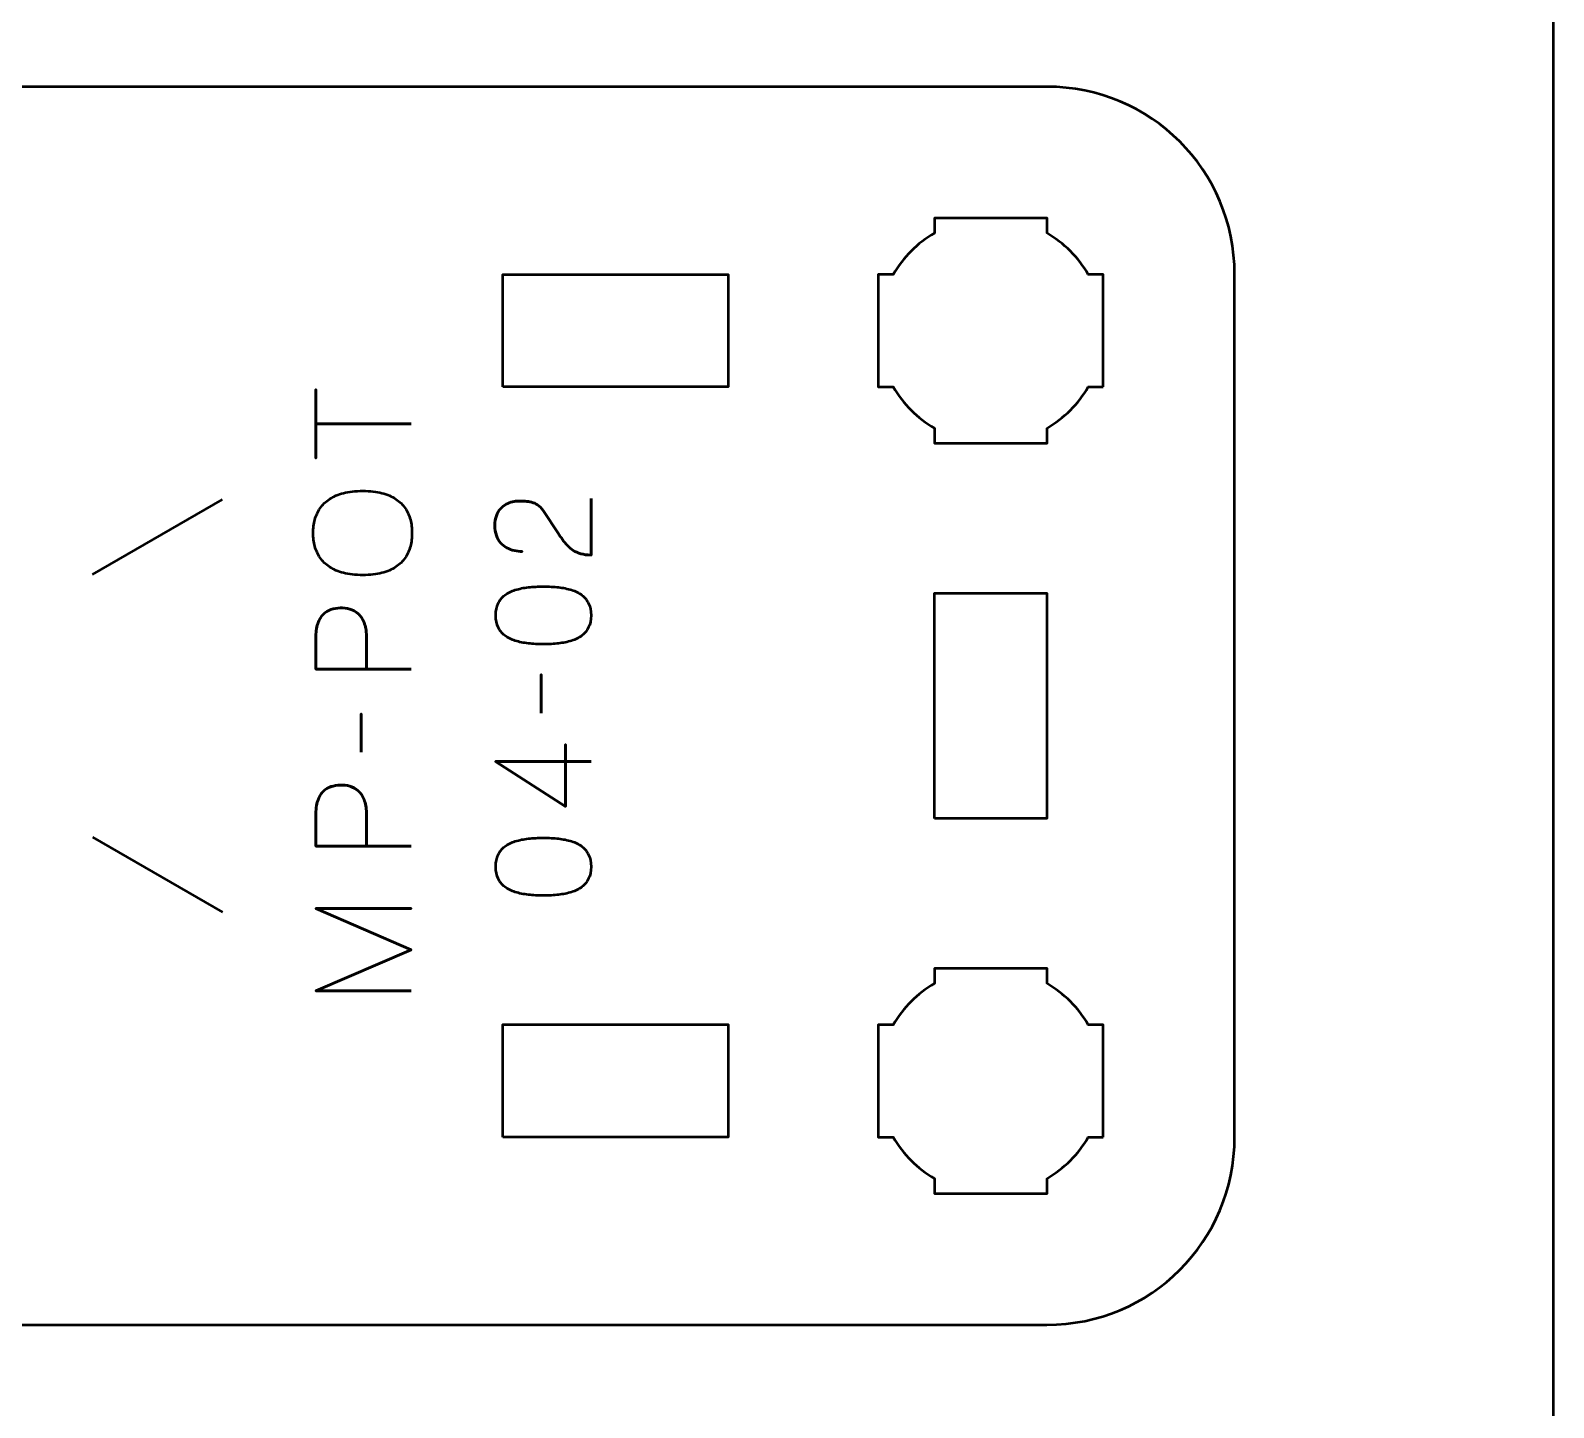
# Model space of a CAD drawing. Header units: centimetres. Extents: x -21 to 0, y -29.7 to 0.
# Drawn here: x -4.059 to 0, y -25.42 to -21.75 of the extents above; entities that cross this region are included whole.
import ezdxf

# ---------------------------------------------------------------- set-up
doc = ezdxf.new("R2010")
doc.units = ezdxf.units.CM
doc.header["$MEASUREMENT"] = 0
doc.layers.add('Layer 1', color=7, linetype='Continuous')

msp = doc.modelspace()

# ---------------------------------------------------------------- linework, layer by layer
at = {"layer": 'Layer 1', "color": 1, "lineweight": 53}
msp.add_open_spline([(-21.00003, -29.19995), (-21.00003, -29.19995), (-21.00003, -5.29992), (-21.00003, -5.29992), (-21.00003, -5.29992), (-21.00003, -5.21709), (-20.93286, -5.14992), (-20.85003, -5.14992), (-20.85003, -5.14992), (-20.7672, -5.14992), (-20.70003, -5.08275), (-20.70003, -4.99992), (-20.70003, -4.99992), (-20.70003, -4.91709), (-20.7672, -4.84992), (-20.85003, -4.84992), (-20.85003, -4.84992), (-20.93286, -4.84992), (-21.00003, -4.78275), (-21.00003, -4.69992), (-21.00003, -4.69992), (-21.00003, -4.61709), (-20.93286, -4.54992), (-20.85003, -4.54992), (-20.85003, -4.54992), (-20.7672, -4.54992), (-20.70003, -4.48275), (-20.70003, -4.39992), (-20.70003, -4.39992), (-20.70003, -4.31709), (-20.7672, -4.24992), (-20.85003, -4.24992), (-20.85003, -4.24992), (-20.93286, -4.24992), (-21.00003, -4.18275), (-21.00003, -4.09992), (-21.00003, -4.09992), (-21.00003, -4.01709), (-20.93286, -3.94992), (-20.85003, -3.94992), (-20.85003, -3.94992), (-20.7672, -3.94992), (-20.70003, -3.88275), (-20.70003, -3.79992), (-20.70003, -3.79992), (-20.70003, -3.71709), (-20.7672, -3.64992), (-20.85003, -3.64992), (-20.85003, -3.64992), (-20.93286, -3.64992), (-21.00003, -3.58275), (-21.00003, -3.49992), (-21.00003, -3.49992), (-21.00003, -3.41709), (-20.93286, -3.34992), (-20.85003, -3.34992), (-20.85003, -3.34992), (-20.7672, -3.34992), (-20.70003, -3.28275), (-20.70003, -3.19992), (-20.70003, -3.19992), (-20.70003, -3.11709), (-20.7672, -3.04992), (-20.85003, -3.04992), (-20.85003, -3.04992), (-20.93286, -3.04992), (-21.00003, -2.98275), (-21.00003, -2.89992), (-21.00003, -2.89992), (-21.00003, -2.81709), (-20.93286, -2.74992), (-20.85003, -2.74992), (-20.85003, -2.74992), (-20.7672, -2.74992), (-20.70003, -2.68275), (-20.70003, -2.59992), (-20.70003, -2.59992), (-20.70003, -2.51709), (-20.7672, -2.44992), (-20.85003, -2.44992), (-20.85003, -2.44992), (-20.93286, -2.44992), (-21.00003, -2.38275), (-21.00003, -2.29992), (-21.00003, -2.29992), (-21.00003, -2.21709), (-20.93286, -2.14992), (-20.85003, -2.14992), (-20.85003, -2.14992), (-20.7672, -2.14992), (-20.70003, -2.08275), (-20.70003, -1.99992), (-20.70003, -1.99992), (-20.70003, -1.91709), (-20.7672, -1.84992), (-20.85003, -1.84992), (-20.85003, -1.84992), (-20.93286, -1.84992), (-21.00003, -1.78275), (-21.00003, -1.69992), (-21.00003, -1.69992), (-21.00003, -1.61709), (-20.93286, -1.54992), (-20.85003, -1.54992), (-20.85003, -1.54992), (-20.7672, -1.54992), (-20.70003, -1.48275), (-20.70003, -1.39992), (-20.70003, -1.39992), (-20.70003, -1.31709), (-20.7672, -1.24992), (-20.85003, -1.24992), (-20.85003, -1.24992), (-20.93286, -1.24992), (-21.00003, -1.18275), (-21.00003, -1.09992), (-21.00003, -1.09992), (-21.00003, -1.09992), (-21.00003, -0.49992), (-21.00003, -0.49992), (-21.00003, -0.49992), (-21.00003, -0.22295), (-20.77694, 0.00004), (-20.49994, 0.00004), (-20.49994, 0.00004), (-20.49994, 0.00004), (-0.50008, 0.00004), (-0.50008, 0.00004), (-0.50008, 0.00004), (-0.22294, 0.00004), (0.00002, -0.22295), (0.00002, -0.49992), (0.00002, -0.49992), (0.00002, -0.49992), (0.00002, -29.19995), (0.00002, -29.19995), (0.00002, -29.19995), (0.00002, -29.47695), (-0.22294, -29.70004), (-0.50008, -29.70004), (-0.50008, -29.70004), (-0.50008, -29.70004), (-20.49994, -29.70004), (-20.49994, -29.70004), (-20.49994, -29.70004), (-20.77694, -29.70004), (-21.00003, -29.47695), (-21.00003, -29.19995)], degree=3, knots=[0, 0, 0, 0, 0.027027, 0.027027, 0.027027, 0.027027, 0.0540541, 0.0540541, 0.0540541, 0.0540541, 0.0810811, 0.0810811, 0.0810811, 0.0810811, 0.1081081, 0.1081081, 0.1081081, 0.1081081, 0.1351351, 0.1351351, 0.1351351, 0.1351351, 0.1621622, 0.1621622, 0.1621622, 0.1621622, 0.1891892, 0.1891892, 0.1891892, 0.1891892, 0.2162162, 0.2162162, 0.2162162, 0.2162162, 0.2432432, 0.2432432, 0.2432432, 0.2432432, 0.2702703, 0.2702703, 0.2702703, 0.2702703, 0.2972973, 0.2972973, 0.2972973, 0.2972973, 0.3243243, 0.3243243, 0.3243243, 0.3243243, 0.3513514, 0.3513514, 0.3513514, 0.3513514, 0.3783784, 0.3783784, 0.3783784, 0.3783784, 0.4054054, 0.4054054, 0.4054054, 0.4054054, 0.4324324, 0.4324324, 0.4324324, 0.4324324, 0.4594595, 0.4594595, 0.4594595, 0.4594595, 0.4864865, 0.4864865, 0.4864865, 0.4864865, 0.5135135, 0.5135135, 0.5135135, 0.5135135, 0.5405405, 0.5405405, 0.5405405, 0.5405405, 0.5675676, 0.5675676, 0.5675676, 0.5675676, 0.5945946, 0.5945946, 0.5945946, 0.5945946, 0.6216216, 0.6216216, 0.6216216, 0.6216216, 0.6486486, 0.6486486, 0.6486486, 0.6486486, 0.6756757, 0.6756757, 0.6756757, 0.6756757, 0.7027027, 0.7027027, 0.7027027, 0.7027027, 0.7297297, 0.7297297, 0.7297297, 0.7297297, 0.7567568, 0.7567568, 0.7567568, 0.7567568, 0.7837838, 0.7837838, 0.7837838, 0.7837838, 0.8108108, 0.8108108, 0.8108108, 0.8108108, 0.8378378, 0.8378378, 0.8378378, 0.8378378, 0.8648649, 0.8648649, 0.8648649, 0.8648649, 0.8918919, 0.8918919, 0.8918919, 0.8918919, 0.9189189, 0.9189189, 0.9189189, 0.9189189, 0.9459459, 0.9459459, 0.9459459, 0.9459459, 0.972973, 0.972973, 0.972973, 0.972973, 1, 1, 1, 1], dxfattribs=at)
at = {"layer": 'Layer 1', "color": 3, "lineweight": 53}
msp.add_open_spline([(-1.35005, -25.19998), (-1.35005, -25.19998), (-7.64991, -25.19998), (-7.64991, -25.19998), (-7.64991, -25.19998), (-7.92704, -25.19998), (-8.15, -24.97688), (-8.15, -24.69988), (-8.15, -24.69988), (-8.15, -24.69988), (-8.15, -22.39996), (-8.15, -22.39996), (-8.15, -22.39996), (-8.15, -22.12295), (-7.92704, -21.9), (-7.64991, -21.9), (-7.64991, -21.9), (-7.64991, -21.9), (-1.35005, -21.9), (-1.35005, -21.9), (-1.35005, -21.9), (-1.07306, -21.9), (-0.84997, -22.12295), (-0.84997, -22.39996), (-0.84997, -22.39996), (-0.84997, -22.39996), (-0.84997, -24.69988), (-0.84997, -24.69988), (-0.84997, -24.69988), (-0.84997, -24.97688), (-1.07306, -25.19998), (-1.35005, -25.19998)], degree=3, knots=[0, 0, 0, 0, 0.125, 0.125, 0.125, 0.125, 0.25, 0.25, 0.25, 0.25, 0.375, 0.375, 0.375, 0.375, 0.5, 0.5, 0.5, 0.5, 0.625, 0.625, 0.625, 0.625, 0.75, 0.75, 0.75, 0.75, 0.875, 0.875, 0.875, 0.875, 1, 1, 1, 1], dxfattribs=at)
at = {"layer": 'Layer 1', "lineweight": 53}
for points, knots in [([(-1.19997, -22.70007), (-1.19997, -22.70007), (-1.24008, -22.70007), (-1.24008, -22.70007), (-1.24008, -22.70007), (-1.2664, -22.74555), (-1.30443, -22.78358), (-1.3499, -22.80989), (-1.3499, -22.80989), (-1.3499, -22.80989), (-1.3499, -22.85), (-1.3499, -22.85), (-1.3499, -22.85), (-1.3499, -22.85), (-1.49997, -22.85), (-1.49997, -22.85), (-1.49997, -22.85), (-1.49997, -22.85), (-1.6499, -22.85), (-1.6499, -22.85), (-1.6499, -22.85), (-1.6499, -22.85), (-1.6499, -22.80989), (-1.6499, -22.80989), (-1.6499, -22.80989), (-1.69552, -22.78358), (-1.73344, -22.74555), (-1.75976, -22.70007), (-1.75976, -22.70007), (-1.75976, -22.70007), (-1.79998, -22.70007), (-1.79998, -22.70007), (-1.79998, -22.70007), (-1.79998, -22.70007), (-1.79998, -22.55), (-1.79998, -22.55), (-1.79998, -22.55), (-1.79998, -22.55), (-1.79998, -22.40007), (-1.79998, -22.40007), (-1.79998, -22.40007), (-1.79998, -22.40007), (-1.75976, -22.40007), (-1.75976, -22.40007), (-1.75976, -22.40007), (-1.73344, -22.3546), (-1.69552, -22.31657), (-1.6499, -22.29025), (-1.6499, -22.29025), (-1.6499, -22.29025), (-1.6499, -22.25), (-1.6499, -22.25), (-1.6499, -22.25), (-1.6499, -22.25), (-1.49997, -22.25), (-1.49997, -22.25), (-1.49997, -22.25), (-1.49997, -22.25), (-1.3499, -22.25), (-1.3499, -22.25), (-1.3499, -22.25), (-1.3499, -22.25), (-1.3499, -22.29025), (-1.3499, -22.29025), (-1.3499, -22.29025), (-1.30443, -22.31657), (-1.2664, -22.3546), (-1.24008, -22.40007), (-1.24008, -22.40007), (-1.24008, -22.40007), (-1.19997, -22.40007), (-1.19997, -22.40007), (-1.19997, -22.40007), (-1.19997, -22.40007), (-1.19997, -22.55), (-1.19997, -22.55), (-1.19997, -22.55), (-1.19997, -22.55), (-1.19997, -22.70007), (-1.19997, -22.70007)], [0, 0, 0, 0, 0.05, 0.05, 0.05, 0.05, 0.1, 0.1, 0.1, 0.1, 0.15, 0.15, 0.15, 0.15, 0.2, 0.2, 0.2, 0.2, 0.25, 0.25, 0.25, 0.25, 0.3, 0.3, 0.3, 0.3, 0.35, 0.35, 0.35, 0.35, 0.4, 0.4, 0.4, 0.4, 0.45, 0.45, 0.45, 0.45, 0.5, 0.5, 0.5, 0.5, 0.55, 0.55, 0.55, 0.55, 0.6, 0.6, 0.6, 0.6, 0.65, 0.65, 0.65, 0.65, 0.7, 0.7, 0.7, 0.7, 0.75, 0.75, 0.75, 0.75, 0.8, 0.8, 0.8, 0.8, 0.85, 0.85, 0.85, 0.85, 0.9, 0.9, 0.9, 0.9, 0.95, 0.95, 0.95, 0.95, 1, 1, 1, 1]), ([(-2.79999, -22.70004), (-2.79999, -22.70004), (-2.19999, -22.70004), (-2.19999, -22.70004), (-2.19999, -22.70004), (-2.19999, -22.70004), (-2.19999, -22.40004), (-2.19999, -22.40004), (-2.19999, -22.40004), (-2.19999, -22.40004), (-2.79999, -22.40004), (-2.79999, -22.40004), (-2.79999, -22.40004), (-2.79999, -22.40004), (-2.79999, -22.70004), (-2.79999, -22.70004)], [0, 0, 0, 0, 0.25, 0.25, 0.25, 0.25, 0.5, 0.5, 0.5, 0.5, 0.75, 0.75, 0.75, 0.75, 1, 1, 1, 1]), ([(-1.65004, -23.85001), (-1.65004, -23.85001), (-1.35004, -23.85001), (-1.35004, -23.85001), (-1.35004, -23.85001), (-1.35004, -23.85001), (-1.35004, -23.25002), (-1.35004, -23.25002), (-1.35004, -23.25002), (-1.35004, -23.25002), (-1.65004, -23.25002), (-1.65004, -23.25002), (-1.65004, -23.25002), (-1.65004, -23.25002), (-1.65004, -23.85001), (-1.65004, -23.85001)], [0, 0, 0, 0, 0.25, 0.25, 0.25, 0.25, 0.5, 0.5, 0.5, 0.5, 0.75, 0.75, 0.75, 0.75, 1, 1, 1, 1]), ([(-1.19997, -24.70007), (-1.19997, -24.70007), (-1.24008, -24.70007), (-1.24008, -24.70007), (-1.24008, -24.70007), (-1.2664, -24.74555), (-1.30443, -24.78358), (-1.3499, -24.80989), (-1.3499, -24.80989), (-1.3499, -24.80989), (-1.3499, -24.85), (-1.3499, -24.85), (-1.3499, -24.85), (-1.3499, -24.85), (-1.49997, -24.85), (-1.49997, -24.85), (-1.49997, -24.85), (-1.49997, -24.85), (-1.6499, -24.85), (-1.6499, -24.85), (-1.6499, -24.85), (-1.6499, -24.85), (-1.6499, -24.80989), (-1.6499, -24.80989), (-1.6499, -24.80989), (-1.69552, -24.78358), (-1.73344, -24.74555), (-1.75976, -24.70007), (-1.75976, -24.70007), (-1.75976, -24.70007), (-1.79998, -24.70007), (-1.79998, -24.70007), (-1.79998, -24.70007), (-1.79998, -24.70007), (-1.79998, -24.55), (-1.79998, -24.55), (-1.79998, -24.55), (-1.79998, -24.55), (-1.79998, -24.40007), (-1.79998, -24.40007), (-1.79998, -24.40007), (-1.79998, -24.40007), (-1.75976, -24.40007), (-1.75976, -24.40007), (-1.75976, -24.40007), (-1.73344, -24.3546), (-1.69552, -24.31657), (-1.6499, -24.29025), (-1.6499, -24.29025), (-1.6499, -24.29025), (-1.6499, -24.25), (-1.6499, -24.25), (-1.6499, -24.25), (-1.6499, -24.25), (-1.49997, -24.25), (-1.49997, -24.25), (-1.49997, -24.25), (-1.49997, -24.25), (-1.3499, -24.25), (-1.3499, -24.25), (-1.3499, -24.25), (-1.3499, -24.25), (-1.3499, -24.29025), (-1.3499, -24.29025), (-1.3499, -24.29025), (-1.30443, -24.31657), (-1.2664, -24.3546), (-1.24008, -24.40007), (-1.24008, -24.40007), (-1.24008, -24.40007), (-1.19997, -24.40007), (-1.19997, -24.40007), (-1.19997, -24.40007), (-1.19997, -24.40007), (-1.19997, -24.55), (-1.19997, -24.55), (-1.19997, -24.55), (-1.19997, -24.55), (-1.19997, -24.70007), (-1.19997, -24.70007)], [0, 0, 0, 0, 0.05, 0.05, 0.05, 0.05, 0.1, 0.1, 0.1, 0.1, 0.15, 0.15, 0.15, 0.15, 0.2, 0.2, 0.2, 0.2, 0.25, 0.25, 0.25, 0.25, 0.3, 0.3, 0.3, 0.3, 0.35, 0.35, 0.35, 0.35, 0.4, 0.4, 0.4, 0.4, 0.45, 0.45, 0.45, 0.45, 0.5, 0.5, 0.5, 0.5, 0.55, 0.55, 0.55, 0.55, 0.6, 0.6, 0.6, 0.6, 0.65, 0.65, 0.65, 0.65, 0.7, 0.7, 0.7, 0.7, 0.75, 0.75, 0.75, 0.75, 0.8, 0.8, 0.8, 0.8, 0.85, 0.85, 0.85, 0.85, 0.9, 0.9, 0.9, 0.9, 0.95, 0.95, 0.95, 0.95, 1, 1, 1, 1]), ([(-2.79999, -24.69996), (-2.79999, -24.69996), (-2.19999, -24.69996), (-2.19999, -24.69996), (-2.19999, -24.69996), (-2.19999, -24.69996), (-2.19999, -24.39996), (-2.19999, -24.39996), (-2.19999, -24.39996), (-2.19999, -24.39996), (-2.79999, -24.39996), (-2.79999, -24.39996), (-2.79999, -24.39996), (-2.79999, -24.39996), (-2.79999, -24.69996), (-2.79999, -24.69996)], [0, 0, 0, 0, 0.25, 0.25, 0.25, 0.25, 0.5, 0.5, 0.5, 0.5, 0.75, 0.75, 0.75, 0.75, 1, 1, 1, 1])]:
    msp.add_open_spline(points, degree=3, knots=knots, dxfattribs=at)
at = {"layer": 'Layer 1', "color": 5, "lineweight": 53}
for points, knots in [([(-3.04461, -22.79883), (-3.04461, -22.79883), (-3.29896, -22.79883), (-3.29896, -22.79883), (-3.29896, -22.79883), (-3.29896, -22.79883), (-3.29896, -22.8902), (-3.29896, -22.8902), (-3.29896, -22.8902), (-3.29896, -22.8902), (-3.29896, -22.70675), (-3.29896, -22.70675), (-3.29896, -22.70675), (-3.29896, -22.70675), (-3.29896, -22.79883), (-3.29896, -22.79883), (-3.29896, -22.79883), (-3.29896, -22.79883), (-3.04461, -22.79883), (-3.04461, -22.79883)], [0, 0, 0, 0, 0.2, 0.2, 0.2, 0.2, 0.4, 0.4, 0.4, 0.4, 0.6, 0.6, 0.6, 0.6, 0.8, 0.8, 0.8, 0.8, 1, 1, 1, 1]), ([(-3.04249, -23.08952), (-3.04243, -23.07711), (-3.0439, -23.06535), (-3.04679, -23.05412), (-3.04679, -23.05412), (-3.04973, -23.04295), (-3.05431, -23.03272), (-3.06066, -23.02337), (-3.06066, -23.02337), (-3.06695, -23.01402), (-3.07524, -23.00591), (-3.08547, -22.99903), (-3.08547, -22.99903), (-3.0957, -22.99215), (-3.10811, -22.98686), (-3.12269, -22.98309), (-3.12269, -22.98309), (-3.13727, -22.97927), (-3.15427, -22.97739), (-3.17373, -22.97733), (-3.17373, -22.97733), (-3.19319, -22.97739), (-3.21018, -22.97927), (-3.22482, -22.98309), (-3.22482, -22.98309), (-3.23946, -22.98686), (-3.25193, -22.99215), (-3.26222, -22.99903), (-3.26222, -22.99903), (-3.27251, -23.00591), (-3.28086, -23.01402), (-3.28726, -23.02337), (-3.28726, -23.02337), (-3.29367, -23.03272), (-3.29832, -23.04295), (-3.30132, -23.05412), (-3.30132, -23.05412), (-3.30426, -23.06535), (-3.30573, -23.07711), (-3.30567, -23.08952), (-3.30567, -23.08952), (-3.30573, -23.10192), (-3.30426, -23.11368), (-3.30132, -23.12491), (-3.30132, -23.12491), (-3.29832, -23.13608), (-3.29367, -23.14631), (-3.28726, -23.15566), (-3.28726, -23.15566), (-3.28086, -23.16501), (-3.27251, -23.17312), (-3.26222, -23.18), (-3.26222, -23.18), (-3.25193, -23.18688), (-3.23946, -23.19217), (-3.22482, -23.19594), (-3.22482, -23.19594), (-3.21018, -23.19976), (-3.19319, -23.20164), (-3.17373, -23.2017), (-3.17373, -23.2017), (-3.15427, -23.20164), (-3.13727, -23.19976), (-3.12269, -23.19594), (-3.12269, -23.19594), (-3.10811, -23.19217), (-3.0957, -23.18688), (-3.08547, -23.18), (-3.08547, -23.18), (-3.07524, -23.17312), (-3.06695, -23.16501), (-3.06066, -23.15566), (-3.06066, -23.15566), (-3.05431, -23.14631), (-3.04973, -23.13608), (-3.04679, -23.12491), (-3.04679, -23.12491), (-3.0439, -23.11368), (-3.04243, -23.10192), (-3.04249, -23.08952)], [0, 0, 0, 0, 0.05, 0.05, 0.05, 0.05, 0.1, 0.1, 0.1, 0.1, 0.15, 0.15, 0.15, 0.15, 0.2, 0.2, 0.2, 0.2, 0.25, 0.25, 0.25, 0.25, 0.3, 0.3, 0.3, 0.3, 0.35, 0.35, 0.35, 0.35, 0.4, 0.4, 0.4, 0.4, 0.45, 0.45, 0.45, 0.45, 0.5, 0.5, 0.5, 0.5, 0.55, 0.55, 0.55, 0.55, 0.6, 0.6, 0.6, 0.6, 0.65, 0.65, 0.65, 0.65, 0.7, 0.7, 0.7, 0.7, 0.75, 0.75, 0.75, 0.75, 0.8, 0.8, 0.8, 0.8, 0.85, 0.85, 0.85, 0.85, 0.9, 0.9, 0.9, 0.9, 0.95, 0.95, 0.95, 0.95, 1, 1, 1, 1]), ([(-3.04249, -23.08952), (-3.04243, -23.07711), (-3.0439, -23.06535), (-3.04679, -23.05412), (-3.04679, -23.05412), (-3.04973, -23.04295), (-3.05431, -23.03272), (-3.06066, -23.02337), (-3.06066, -23.02337), (-3.06695, -23.01402), (-3.07524, -23.00591), (-3.08547, -22.99903), (-3.08547, -22.99903), (-3.0957, -22.99215), (-3.10811, -22.98686), (-3.12269, -22.98309), (-3.12269, -22.98309), (-3.13727, -22.97927), (-3.15427, -22.97739), (-3.17373, -22.97733), (-3.17373, -22.97733), (-3.19319, -22.97739), (-3.21018, -22.97927), (-3.22482, -22.98309), (-3.22482, -22.98309), (-3.23946, -22.98686), (-3.25193, -22.99215), (-3.26222, -22.99903), (-3.26222, -22.99903), (-3.27251, -23.00591), (-3.28086, -23.01402), (-3.28726, -23.02337), (-3.28726, -23.02337), (-3.29367, -23.03272), (-3.29832, -23.04295), (-3.30132, -23.05412), (-3.30132, -23.05412), (-3.30426, -23.06535), (-3.30573, -23.07711), (-3.30567, -23.08952), (-3.30567, -23.08952), (-3.30573, -23.10192), (-3.30426, -23.11368), (-3.30132, -23.12491), (-3.30132, -23.12491), (-3.29832, -23.13608), (-3.29367, -23.14631), (-3.28726, -23.15566), (-3.28726, -23.15566), (-3.28086, -23.16501), (-3.27251, -23.17312), (-3.26222, -23.18), (-3.26222, -23.18), (-3.25193, -23.18688), (-3.23946, -23.19217), (-3.22482, -23.19594), (-3.22482, -23.19594), (-3.21018, -23.19976), (-3.19319, -23.20164), (-3.17373, -23.2017), (-3.17373, -23.2017), (-3.15427, -23.20164), (-3.13727, -23.19976), (-3.12269, -23.19594), (-3.12269, -23.19594), (-3.10811, -23.19217), (-3.0957, -23.18688), (-3.08547, -23.18), (-3.08547, -23.18), (-3.07524, -23.17312), (-3.06695, -23.16501), (-3.06066, -23.15566), (-3.06066, -23.15566), (-3.05431, -23.14631), (-3.04973, -23.13608), (-3.04679, -23.12491), (-3.04679, -23.12491), (-3.0439, -23.11368), (-3.04243, -23.10192), (-3.04249, -23.08952)], [0, 0, 0, 0, 0.05, 0.05, 0.05, 0.05, 0.1, 0.1, 0.1, 0.1, 0.15, 0.15, 0.15, 0.15, 0.2, 0.2, 0.2, 0.2, 0.25, 0.25, 0.25, 0.25, 0.3, 0.3, 0.3, 0.3, 0.35, 0.35, 0.35, 0.35, 0.4, 0.4, 0.4, 0.4, 0.45, 0.45, 0.45, 0.45, 0.5, 0.5, 0.5, 0.5, 0.55, 0.55, 0.55, 0.55, 0.6, 0.6, 0.6, 0.6, 0.65, 0.65, 0.65, 0.65, 0.7, 0.7, 0.7, 0.7, 0.75, 0.75, 0.75, 0.75, 0.8, 0.8, 0.8, 0.8, 0.85, 0.85, 0.85, 0.85, 0.9, 0.9, 0.9, 0.9, 0.95, 0.95, 0.95, 0.95, 1, 1, 1, 1]), ([(-2.56519, -22.99709), (-2.56519, -22.99709), (-2.56519, -23.14843), (-2.56519, -23.14843), (-2.56519, -23.14843), (-2.57542, -23.14814), (-2.58448, -23.14684), (-2.59224, -23.14467), (-2.59224, -23.14467), (-2.6, -23.14243), (-2.60682, -23.13943), (-2.6127, -23.13573), (-2.6127, -23.13573), (-2.61858, -23.13197), (-2.62381, -23.12767), (-2.6284, -23.12279), (-2.6284, -23.12279), (-2.63304, -23.11791), (-2.63727, -23.11268), (-2.64127, -23.10704), (-2.64127, -23.10704), (-2.64521, -23.10139), (-2.64915, -23.09557), (-2.65303, -23.08952), (-2.65303, -23.08952), (-2.65303, -23.08952), (-2.69325, -23.02919), (-2.69325, -23.02919), (-2.69325, -23.02919), (-2.6976, -23.02302), (-2.7023, -23.0182), (-2.70748, -23.01478), (-2.70748, -23.01478), (-2.71259, -23.01132), (-2.718, -23.00891), (-2.72365, -23.00744), (-2.72365, -23.00744), (-2.72935, -23.00602), (-2.73511, -23.00514), (-2.74105, -23.00485), (-2.74105, -23.00485), (-2.74699, -23.00455), (-2.75293, -23.00444), (-2.75887, -23.0045), (-2.75887, -23.0045), (-2.76375, -23.0045), (-2.76898, -23.00514), (-2.77462, -23.00644), (-2.77462, -23.00644), (-2.78021, -23.00779), (-2.7858, -23.0099), (-2.79132, -23.0129), (-2.79132, -23.0129), (-2.79685, -23.0159), (-2.80191, -23.0199), (-2.80649, -23.0249), (-2.80649, -23.0249), (-2.81102, -23.0299), (-2.81466, -23.03607), (-2.81743, -23.04342), (-2.81743, -23.04342), (-2.82019, -23.05077), (-2.8216, -23.05941), (-2.82166, -23.06941), (-2.82166, -23.06941), (-2.8216, -23.07946), (-2.82019, -23.08834), (-2.81749, -23.09598), (-2.81749, -23.09598), (-2.81478, -23.10363), (-2.81102, -23.11015), (-2.80626, -23.11556), (-2.80626, -23.11556), (-2.80149, -23.12097), (-2.79597, -23.12532), (-2.78979, -23.12873), (-2.78979, -23.12873), (-2.78362, -23.13214), (-2.77703, -23.13461), (-2.7701, -23.1362), (-2.7701, -23.1362), (-2.76316, -23.13779), (-2.7561, -23.13855), (-2.74899, -23.13855), (-2.74899, -23.13855), (-2.7561, -23.13855), (-2.76316, -23.13779), (-2.7701, -23.1362), (-2.7701, -23.1362), (-2.77703, -23.13461), (-2.78362, -23.13214), (-2.78979, -23.12873), (-2.78979, -23.12873), (-2.79597, -23.12532), (-2.80149, -23.12097), (-2.80626, -23.11556), (-2.80626, -23.11556), (-2.81102, -23.11015), (-2.81478, -23.10363), (-2.81749, -23.09598), (-2.81749, -23.09598), (-2.82019, -23.08834), (-2.8216, -23.07946), (-2.82166, -23.06941), (-2.82166, -23.06941), (-2.8216, -23.05941), (-2.82019, -23.05077), (-2.81743, -23.04342), (-2.81743, -23.04342), (-2.81466, -23.03607), (-2.81102, -23.0299), (-2.80649, -23.0249), (-2.80649, -23.0249), (-2.80191, -23.0199), (-2.79685, -23.0159), (-2.79132, -23.0129), (-2.79132, -23.0129), (-2.7858, -23.0099), (-2.78021, -23.00779), (-2.77462, -23.00644), (-2.77462, -23.00644), (-2.76898, -23.00514), (-2.76375, -23.0045), (-2.75887, -23.0045), (-2.75887, -23.0045), (-2.75293, -23.00444), (-2.74699, -23.00455), (-2.74105, -23.00485), (-2.74105, -23.00485), (-2.73511, -23.00514), (-2.72935, -23.00602), (-2.72365, -23.00744), (-2.72365, -23.00744), (-2.718, -23.00891), (-2.71259, -23.01132), (-2.70748, -23.01478), (-2.70748, -23.01478), (-2.7023, -23.0182), (-2.6976, -23.02302), (-2.69325, -23.02919), (-2.69325, -23.02919), (-2.69325, -23.02919), (-2.65303, -23.08952), (-2.65303, -23.08952), (-2.65303, -23.08952), (-2.64915, -23.09557), (-2.64521, -23.10139), (-2.64127, -23.10704), (-2.64127, -23.10704), (-2.63727, -23.11268), (-2.63304, -23.11791), (-2.6284, -23.12279), (-2.6284, -23.12279), (-2.62381, -23.12767), (-2.61858, -23.13197), (-2.6127, -23.13573), (-2.6127, -23.13573), (-2.60682, -23.13943), (-2.6, -23.14243), (-2.59224, -23.14467), (-2.59224, -23.14467), (-2.58448, -23.14684), (-2.57542, -23.14814), (-2.56519, -23.14843), (-2.56519, -23.14843), (-2.56519, -23.14843), (-2.56519, -22.99709), (-2.56519, -22.99709)], [0, 0, 0, 0, 0.0238095, 0.0238095, 0.0238095, 0.0238095, 0.047619, 0.047619, 0.047619, 0.047619, 0.0714286, 0.0714286, 0.0714286, 0.0714286, 0.0952381, 0.0952381, 0.0952381, 0.0952381, 0.1190476, 0.1190476, 0.1190476, 0.1190476, 0.1428571, 0.1428571, 0.1428571, 0.1428571, 0.1666667, 0.1666667, 0.1666667, 0.1666667, 0.1904762, 0.1904762, 0.1904762, 0.1904762, 0.2142857, 0.2142857, 0.2142857, 0.2142857, 0.2380952, 0.2380952, 0.2380952, 0.2380952, 0.2619048, 0.2619048, 0.2619048, 0.2619048, 0.2857143, 0.2857143, 0.2857143, 0.2857143, 0.3095238, 0.3095238, 0.3095238, 0.3095238, 0.3333333, 0.3333333, 0.3333333, 0.3333333, 0.3571429, 0.3571429, 0.3571429, 0.3571429, 0.3809524, 0.3809524, 0.3809524, 0.3809524, 0.4047619, 0.4047619, 0.4047619, 0.4047619, 0.4285714, 0.4285714, 0.4285714, 0.4285714, 0.452381, 0.452381, 0.452381, 0.452381, 0.4761905, 0.4761905, 0.4761905, 0.4761905, 0.5, 0.5, 0.5, 0.5, 0.5238095, 0.5238095, 0.5238095, 0.5238095, 0.547619, 0.547619, 0.547619, 0.547619, 0.5714286, 0.5714286, 0.5714286, 0.5714286, 0.5952381, 0.5952381, 0.5952381, 0.5952381, 0.6190476, 0.6190476, 0.6190476, 0.6190476, 0.6428571, 0.6428571, 0.6428571, 0.6428571, 0.6666667, 0.6666667, 0.6666667, 0.6666667, 0.6904762, 0.6904762, 0.6904762, 0.6904762, 0.7142857, 0.7142857, 0.7142857, 0.7142857, 0.7380952, 0.7380952, 0.7380952, 0.7380952, 0.7619048, 0.7619048, 0.7619048, 0.7619048, 0.7857143, 0.7857143, 0.7857143, 0.7857143, 0.8095238, 0.8095238, 0.8095238, 0.8095238, 0.8333333, 0.8333333, 0.8333333, 0.8333333, 0.8571429, 0.8571429, 0.8571429, 0.8571429, 0.8809524, 0.8809524, 0.8809524, 0.8809524, 0.9047619, 0.9047619, 0.9047619, 0.9047619, 0.9285714, 0.9285714, 0.9285714, 0.9285714, 0.952381, 0.952381, 0.952381, 0.952381, 0.9761905, 0.9761905, 0.9761905, 0.9761905, 1, 1, 1, 1]), ([(-2.56519, -23.30894), (-2.56525, -23.2966), (-2.56742, -23.28595), (-2.57166, -23.27708), (-2.57166, -23.27708), (-2.57589, -23.26826), (-2.58195, -23.26091), (-2.58965, -23.25503), (-2.58965, -23.25503), (-2.59741, -23.24921), (-2.60658, -23.24462), (-2.61717, -23.24121), (-2.61717, -23.24121), (-2.62775, -23.23786), (-2.63933, -23.23545), (-2.65203, -23.2341), (-2.65203, -23.2341), (-2.66473, -23.23268), (-2.67808, -23.23198), (-2.69219, -23.23204), (-2.69219, -23.23204), (-2.70624, -23.23198), (-2.71959, -23.23268), (-2.73223, -23.2341), (-2.73223, -23.2341), (-2.74487, -23.23545), (-2.75651, -23.23786), (-2.7671, -23.24121), (-2.7671, -23.24121), (-2.77762, -23.24462), (-2.78679, -23.24921), (-2.79461, -23.25503), (-2.79461, -23.25503), (-2.80238, -23.26091), (-2.80843, -23.26826), (-2.81267, -23.27708), (-2.81267, -23.27708), (-2.81696, -23.28595), (-2.81913, -23.2966), (-2.81919, -23.30894), (-2.81919, -23.30894), (-2.81913, -23.32129), (-2.81696, -23.33193), (-2.81267, -23.34081), (-2.81267, -23.34081), (-2.80843, -23.34963), (-2.80238, -23.35698), (-2.79461, -23.36286), (-2.79461, -23.36286), (-2.78679, -23.36868), (-2.77762, -23.37327), (-2.7671, -23.37668), (-2.7671, -23.37668), (-2.75651, -23.38003), (-2.74487, -23.38244), (-2.73223, -23.38379), (-2.73223, -23.38379), (-2.71959, -23.3852), (-2.70624, -23.38591), (-2.69219, -23.38585), (-2.69219, -23.38585), (-2.67808, -23.38591), (-2.66473, -23.3852), (-2.65203, -23.38379), (-2.65203, -23.38379), (-2.63933, -23.38244), (-2.62775, -23.38003), (-2.61717, -23.37668), (-2.61717, -23.37668), (-2.60658, -23.37327), (-2.59741, -23.36868), (-2.58965, -23.36286), (-2.58965, -23.36286), (-2.58195, -23.35698), (-2.57589, -23.34963), (-2.57166, -23.34081), (-2.57166, -23.34081), (-2.56742, -23.33193), (-2.56525, -23.32129), (-2.56519, -23.30894)], [0, 0, 0, 0, 0.05, 0.05, 0.05, 0.05, 0.1, 0.1, 0.1, 0.1, 0.15, 0.15, 0.15, 0.15, 0.2, 0.2, 0.2, 0.2, 0.25, 0.25, 0.25, 0.25, 0.3, 0.3, 0.3, 0.3, 0.35, 0.35, 0.35, 0.35, 0.4, 0.4, 0.4, 0.4, 0.45, 0.45, 0.45, 0.45, 0.5, 0.5, 0.5, 0.5, 0.55, 0.55, 0.55, 0.55, 0.6, 0.6, 0.6, 0.6, 0.65, 0.65, 0.65, 0.65, 0.7, 0.7, 0.7, 0.7, 0.75, 0.75, 0.75, 0.75, 0.8, 0.8, 0.8, 0.8, 0.85, 0.85, 0.85, 0.85, 0.9, 0.9, 0.9, 0.9, 0.95, 0.95, 0.95, 0.95, 1, 1, 1, 1]), ([(-2.56519, -23.30894), (-2.56525, -23.2966), (-2.56742, -23.28595), (-2.57166, -23.27708), (-2.57166, -23.27708), (-2.57589, -23.26826), (-2.58195, -23.26091), (-2.58965, -23.25503), (-2.58965, -23.25503), (-2.59741, -23.24921), (-2.60658, -23.24462), (-2.61717, -23.24121), (-2.61717, -23.24121), (-2.62775, -23.23786), (-2.63933, -23.23545), (-2.65203, -23.2341), (-2.65203, -23.2341), (-2.66473, -23.23268), (-2.67808, -23.23198), (-2.69219, -23.23204), (-2.69219, -23.23204), (-2.70624, -23.23198), (-2.71959, -23.23268), (-2.73223, -23.2341), (-2.73223, -23.2341), (-2.74487, -23.23545), (-2.75651, -23.23786), (-2.7671, -23.24121), (-2.7671, -23.24121), (-2.77762, -23.24462), (-2.78679, -23.24921), (-2.79461, -23.25503), (-2.79461, -23.25503), (-2.80238, -23.26091), (-2.80843, -23.26826), (-2.81267, -23.27708), (-2.81267, -23.27708), (-2.81696, -23.28595), (-2.81913, -23.2966), (-2.81919, -23.30894), (-2.81919, -23.30894), (-2.81913, -23.32129), (-2.81696, -23.33193), (-2.81267, -23.34081), (-2.81267, -23.34081), (-2.80843, -23.34963), (-2.80238, -23.35698), (-2.79461, -23.36286), (-2.79461, -23.36286), (-2.78679, -23.36868), (-2.77762, -23.37327), (-2.7671, -23.37668), (-2.7671, -23.37668), (-2.75651, -23.38003), (-2.74487, -23.38244), (-2.73223, -23.38379), (-2.73223, -23.38379), (-2.71959, -23.3852), (-2.70624, -23.38591), (-2.69219, -23.38585), (-2.69219, -23.38585), (-2.67808, -23.38591), (-2.66473, -23.3852), (-2.65203, -23.38379), (-2.65203, -23.38379), (-2.63933, -23.38244), (-2.62775, -23.38003), (-2.61717, -23.37668), (-2.61717, -23.37668), (-2.60658, -23.37327), (-2.59741, -23.36868), (-2.58965, -23.36286), (-2.58965, -23.36286), (-2.58195, -23.35698), (-2.57589, -23.34963), (-2.57166, -23.34081), (-2.57166, -23.34081), (-2.56742, -23.33193), (-2.56525, -23.32129), (-2.56519, -23.30894)], [0, 0, 0, 0, 0.05, 0.05, 0.05, 0.05, 0.1, 0.1, 0.1, 0.1, 0.15, 0.15, 0.15, 0.15, 0.2, 0.2, 0.2, 0.2, 0.25, 0.25, 0.25, 0.25, 0.3, 0.3, 0.3, 0.3, 0.35, 0.35, 0.35, 0.35, 0.4, 0.4, 0.4, 0.4, 0.45, 0.45, 0.45, 0.45, 0.5, 0.5, 0.5, 0.5, 0.55, 0.55, 0.55, 0.55, 0.6, 0.6, 0.6, 0.6, 0.65, 0.65, 0.65, 0.65, 0.7, 0.7, 0.7, 0.7, 0.75, 0.75, 0.75, 0.75, 0.8, 0.8, 0.8, 0.8, 0.85, 0.85, 0.85, 0.85, 0.9, 0.9, 0.9, 0.9, 0.95, 0.95, 0.95, 0.95, 1, 1, 1, 1]), ([(-3.04461, -23.45217), (-3.04461, -23.45217), (-3.29896, -23.45217), (-3.29896, -23.45217), (-3.29896, -23.45217), (-3.29896, -23.45217), (-3.29896, -23.37103), (-3.29896, -23.37103), (-3.29896, -23.37103), (-3.29891, -23.3548), (-3.29708, -23.34146), (-3.29356, -23.33093), (-3.29356, -23.33093), (-3.29009, -23.32046), (-3.28526, -23.31223), (-3.27915, -23.30629), (-3.27915, -23.30629), (-3.27309, -23.30036), (-3.26616, -23.29612), (-3.25834, -23.29354), (-3.25834, -23.29354), (-3.25052, -23.29101), (-3.24234, -23.28954), (-3.2337, -23.28919), (-3.2337, -23.28919), (-3.22506, -23.28877), (-3.21659, -23.28977), (-3.20836, -23.29212), (-3.20836, -23.29212), (-3.20013, -23.29454), (-3.19266, -23.29859), (-3.18596, -23.30441), (-3.18596, -23.30441), (-3.17925, -23.31018), (-3.1739, -23.318), (-3.16996, -23.32781), (-3.16996, -23.32781), (-3.16597, -23.33763), (-3.16397, -23.3498), (-3.16385, -23.36433), (-3.16385, -23.36433), (-3.16385, -23.36433), (-3.16385, -23.45217), (-3.16385, -23.45217), (-3.16385, -23.45217), (-3.16385, -23.45217), (-3.16385, -23.36433), (-3.16385, -23.36433), (-3.16385, -23.36433), (-3.16397, -23.3501), (-3.16597, -23.33805), (-3.16996, -23.32828), (-3.16996, -23.32828), (-3.1739, -23.31847), (-3.17925, -23.31065), (-3.18596, -23.30477), (-3.18596, -23.30477), (-3.19266, -23.29895), (-3.20013, -23.29477), (-3.20836, -23.2923), (-3.20836, -23.2923), (-3.21659, -23.28983), (-3.22506, -23.28877), (-3.2337, -23.28919), (-3.2337, -23.28919), (-3.24234, -23.28954), (-3.25052, -23.29101), (-3.25834, -23.29365), (-3.25834, -23.29365), (-3.26616, -23.29624), (-3.27309, -23.30059), (-3.27915, -23.30653), (-3.27915, -23.30653), (-3.28526, -23.31253), (-3.29009, -23.32076), (-3.29356, -23.33122), (-3.29356, -23.33122), (-3.29708, -23.34175), (-3.29891, -23.35498), (-3.29896, -23.37103), (-3.29896, -23.37103), (-3.29896, -23.37103), (-3.29896, -23.45217), (-3.29896, -23.45217), (-3.29896, -23.45217), (-3.29896, -23.45217), (-3.04461, -23.45217), (-3.04461, -23.45217)], [0, 0, 0, 0, 0.0454545, 0.0454545, 0.0454545, 0.0454545, 0.0909091, 0.0909091, 0.0909091, 0.0909091, 0.1363636, 0.1363636, 0.1363636, 0.1363636, 0.1818182, 0.1818182, 0.1818182, 0.1818182, 0.2272727, 0.2272727, 0.2272727, 0.2272727, 0.2727273, 0.2727273, 0.2727273, 0.2727273, 0.3181818, 0.3181818, 0.3181818, 0.3181818, 0.3636364, 0.3636364, 0.3636364, 0.3636364, 0.4090909, 0.4090909, 0.4090909, 0.4090909, 0.4545455, 0.4545455, 0.4545455, 0.4545455, 0.5, 0.5, 0.5, 0.5, 0.5454545, 0.5454545, 0.5454545, 0.5454545, 0.5909091, 0.5909091, 0.5909091, 0.5909091, 0.6363636, 0.6363636, 0.6363636, 0.6363636, 0.6818182, 0.6818182, 0.6818182, 0.6818182, 0.7272727, 0.7272727, 0.7272727, 0.7272727, 0.7727273, 0.7727273, 0.7727273, 0.7727273, 0.8181818, 0.8181818, 0.8181818, 0.8181818, 0.8636364, 0.8636364, 0.8636364, 0.8636364, 0.9090909, 0.9090909, 0.9090909, 0.9090909, 0.9545455, 0.9545455, 0.9545455, 0.9545455, 1, 1, 1, 1]), ([(-2.69819, -23.5693), (-2.69819, -23.5693), (-2.69819, -23.46664), (-2.69819, -23.46664), (-2.69819, -23.46664), (-2.69819, -23.46664), (-2.69819, -23.5693), (-2.69819, -23.5693)], [0, 0, 0, 0, 0.5, 0.5, 0.5, 0.5, 1, 1, 1, 1]), ([(-3.17761, -23.67372), (-3.17761, -23.67372), (-3.17761, -23.57106), (-3.17761, -23.57106), (-3.17761, -23.57106), (-3.17761, -23.57106), (-3.17761, -23.67372), (-3.17761, -23.67372)], [0, 0, 0, 0, 0.5, 0.5, 0.5, 0.5, 1, 1, 1, 1]), ([(-2.56519, -23.69841), (-2.56519, -23.69841), (-2.81954, -23.69841), (-2.81954, -23.69841), (-2.81954, -23.69841), (-2.81954, -23.69841), (-2.63292, -23.81836), (-2.63292, -23.81836), (-2.63292, -23.81836), (-2.63292, -23.81836), (-2.63292, -23.65326), (-2.63292, -23.65326), (-2.63292, -23.65326), (-2.63292, -23.65326), (-2.63292, -23.81836), (-2.63292, -23.81836), (-2.63292, -23.81836), (-2.63292, -23.81836), (-2.81954, -23.69841), (-2.81954, -23.69841), (-2.81954, -23.69841), (-2.81954, -23.69841), (-2.56519, -23.69841), (-2.56519, -23.69841)], [0, 0, 0, 0, 0.1666667, 0.1666667, 0.1666667, 0.1666667, 0.3333333, 0.3333333, 0.3333333, 0.3333333, 0.5, 0.5, 0.5, 0.5, 0.6666667, 0.6666667, 0.6666667, 0.6666667, 0.8333333, 0.8333333, 0.8333333, 0.8333333, 1, 1, 1, 1]), ([(-3.04461, -23.92419), (-3.04461, -23.92419), (-3.29896, -23.92419), (-3.29896, -23.92419), (-3.29896, -23.92419), (-3.29896, -23.92419), (-3.29896, -23.84305), (-3.29896, -23.84305), (-3.29896, -23.84305), (-3.29891, -23.82682), (-3.29708, -23.81348), (-3.29356, -23.80295), (-3.29356, -23.80295), (-3.29009, -23.79248), (-3.28526, -23.78425), (-3.27915, -23.77831), (-3.27915, -23.77831), (-3.27309, -23.77238), (-3.26616, -23.76814), (-3.25834, -23.76556), (-3.25834, -23.76556), (-3.25052, -23.76303), (-3.24234, -23.76156), (-3.2337, -23.76121), (-3.2337, -23.76121), (-3.22506, -23.76079), (-3.21659, -23.76179), (-3.20836, -23.76414), (-3.20836, -23.76414), (-3.20013, -23.76656), (-3.19266, -23.77061), (-3.18596, -23.77643), (-3.18596, -23.77643), (-3.17925, -23.7822), (-3.1739, -23.79002), (-3.16996, -23.79983), (-3.16996, -23.79983), (-3.16597, -23.80965), (-3.16397, -23.82182), (-3.16385, -23.83635), (-3.16385, -23.83635), (-3.16385, -23.83635), (-3.16385, -23.92419), (-3.16385, -23.92419), (-3.16385, -23.92419), (-3.16385, -23.92419), (-3.16385, -23.83635), (-3.16385, -23.83635), (-3.16385, -23.83635), (-3.16397, -23.82212), (-3.16597, -23.81007), (-3.16996, -23.8003), (-3.16996, -23.8003), (-3.1739, -23.79049), (-3.17925, -23.78267), (-3.18596, -23.77679), (-3.18596, -23.77679), (-3.19266, -23.77097), (-3.20013, -23.76679), (-3.20836, -23.76432), (-3.20836, -23.76432), (-3.21659, -23.76185), (-3.22506, -23.76079), (-3.2337, -23.76121), (-3.2337, -23.76121), (-3.24234, -23.76156), (-3.25052, -23.76303), (-3.25834, -23.76567), (-3.25834, -23.76567), (-3.26616, -23.76826), (-3.27309, -23.77261), (-3.27915, -23.77855), (-3.27915, -23.77855), (-3.28526, -23.78455), (-3.29009, -23.79278), (-3.29356, -23.80324), (-3.29356, -23.80324), (-3.29708, -23.81377), (-3.29891, -23.827), (-3.29896, -23.84305), (-3.29896, -23.84305), (-3.29896, -23.84305), (-3.29896, -23.92419), (-3.29896, -23.92419), (-3.29896, -23.92419), (-3.29896, -23.92419), (-3.04461, -23.92419), (-3.04461, -23.92419)], [0, 0, 0, 0, 0.0454545, 0.0454545, 0.0454545, 0.0454545, 0.0909091, 0.0909091, 0.0909091, 0.0909091, 0.1363636, 0.1363636, 0.1363636, 0.1363636, 0.1818182, 0.1818182, 0.1818182, 0.1818182, 0.2272727, 0.2272727, 0.2272727, 0.2272727, 0.2727273, 0.2727273, 0.2727273, 0.2727273, 0.3181818, 0.3181818, 0.3181818, 0.3181818, 0.3636364, 0.3636364, 0.3636364, 0.3636364, 0.4090909, 0.4090909, 0.4090909, 0.4090909, 0.4545455, 0.4545455, 0.4545455, 0.4545455, 0.5, 0.5, 0.5, 0.5, 0.5454545, 0.5454545, 0.5454545, 0.5454545, 0.5909091, 0.5909091, 0.5909091, 0.5909091, 0.6363636, 0.6363636, 0.6363636, 0.6363636, 0.6818182, 0.6818182, 0.6818182, 0.6818182, 0.7272727, 0.7272727, 0.7272727, 0.7272727, 0.7727273, 0.7727273, 0.7727273, 0.7727273, 0.8181818, 0.8181818, 0.8181818, 0.8181818, 0.8636364, 0.8636364, 0.8636364, 0.8636364, 0.9090909, 0.9090909, 0.9090909, 0.9090909, 0.9545455, 0.9545455, 0.9545455, 0.9545455, 1, 1, 1, 1]), ([(-2.56519, -23.97887), (-2.56525, -23.96653), (-2.56742, -23.95588), (-2.57166, -23.94701), (-2.57166, -23.94701), (-2.57589, -23.93819), (-2.58195, -23.93084), (-2.58965, -23.92496), (-2.58965, -23.92496), (-2.59741, -23.91914), (-2.60658, -23.91455), (-2.61717, -23.91114), (-2.61717, -23.91114), (-2.62775, -23.90779), (-2.63933, -23.90538), (-2.65203, -23.90403), (-2.65203, -23.90403), (-2.66473, -23.90261), (-2.67808, -23.90191), (-2.69219, -23.90197), (-2.69219, -23.90197), (-2.70624, -23.90191), (-2.71959, -23.90261), (-2.73223, -23.90403), (-2.73223, -23.90403), (-2.74487, -23.90538), (-2.75651, -23.90779), (-2.7671, -23.91114), (-2.7671, -23.91114), (-2.77762, -23.91455), (-2.78679, -23.91914), (-2.79461, -23.92496), (-2.79461, -23.92496), (-2.80238, -23.93084), (-2.80843, -23.93819), (-2.81267, -23.94701), (-2.81267, -23.94701), (-2.81696, -23.95588), (-2.81913, -23.96653), (-2.81919, -23.97887), (-2.81919, -23.97887), (-2.81913, -23.99122), (-2.81696, -24.00186), (-2.81267, -24.01074), (-2.81267, -24.01074), (-2.80843, -24.01956), (-2.80238, -24.02691), (-2.79461, -24.03279), (-2.79461, -24.03279), (-2.78679, -24.03861), (-2.77762, -24.0432), (-2.7671, -24.04661), (-2.7671, -24.04661), (-2.75651, -24.04996), (-2.74487, -24.05237), (-2.73223, -24.05372), (-2.73223, -24.05372), (-2.71959, -24.05513), (-2.70624, -24.05584), (-2.69219, -24.05578), (-2.69219, -24.05578), (-2.67808, -24.05584), (-2.66473, -24.05513), (-2.65203, -24.05372), (-2.65203, -24.05372), (-2.63933, -24.05237), (-2.62775, -24.04996), (-2.61717, -24.04661), (-2.61717, -24.04661), (-2.60658, -24.0432), (-2.59741, -24.03861), (-2.58965, -24.03279), (-2.58965, -24.03279), (-2.58195, -24.02691), (-2.57589, -24.01956), (-2.57166, -24.01074), (-2.57166, -24.01074), (-2.56742, -24.00186), (-2.56525, -23.99122), (-2.56519, -23.97887)], [0, 0, 0, 0, 0.05, 0.05, 0.05, 0.05, 0.1, 0.1, 0.1, 0.1, 0.15, 0.15, 0.15, 0.15, 0.2, 0.2, 0.2, 0.2, 0.25, 0.25, 0.25, 0.25, 0.3, 0.3, 0.3, 0.3, 0.35, 0.35, 0.35, 0.35, 0.4, 0.4, 0.4, 0.4, 0.45, 0.45, 0.45, 0.45, 0.5, 0.5, 0.5, 0.5, 0.55, 0.55, 0.55, 0.55, 0.6, 0.6, 0.6, 0.6, 0.65, 0.65, 0.65, 0.65, 0.7, 0.7, 0.7, 0.7, 0.75, 0.75, 0.75, 0.75, 0.8, 0.8, 0.8, 0.8, 0.85, 0.85, 0.85, 0.85, 0.9, 0.9, 0.9, 0.9, 0.95, 0.95, 0.95, 0.95, 1, 1, 1, 1]), ([(-2.56519, -23.97887), (-2.56525, -23.96653), (-2.56742, -23.95588), (-2.57166, -23.94701), (-2.57166, -23.94701), (-2.57589, -23.93819), (-2.58195, -23.93084), (-2.58965, -23.92496), (-2.58965, -23.92496), (-2.59741, -23.91914), (-2.60658, -23.91455), (-2.61717, -23.91114), (-2.61717, -23.91114), (-2.62775, -23.90779), (-2.63933, -23.90538), (-2.65203, -23.90403), (-2.65203, -23.90403), (-2.66473, -23.90261), (-2.67808, -23.90191), (-2.69219, -23.90197), (-2.69219, -23.90197), (-2.70624, -23.90191), (-2.71959, -23.90261), (-2.73223, -23.90403), (-2.73223, -23.90403), (-2.74487, -23.90538), (-2.75651, -23.90779), (-2.7671, -23.91114), (-2.7671, -23.91114), (-2.77762, -23.91455), (-2.78679, -23.91914), (-2.79461, -23.92496), (-2.79461, -23.92496), (-2.80238, -23.93084), (-2.80843, -23.93819), (-2.81267, -23.94701), (-2.81267, -23.94701), (-2.81696, -23.95588), (-2.81913, -23.96653), (-2.81919, -23.97887), (-2.81919, -23.97887), (-2.81913, -23.99122), (-2.81696, -24.00186), (-2.81267, -24.01074), (-2.81267, -24.01074), (-2.80843, -24.01956), (-2.80238, -24.02691), (-2.79461, -24.03279), (-2.79461, -24.03279), (-2.78679, -24.03861), (-2.77762, -24.0432), (-2.7671, -24.04661), (-2.7671, -24.04661), (-2.75651, -24.04996), (-2.74487, -24.05237), (-2.73223, -24.05372), (-2.73223, -24.05372), (-2.71959, -24.05513), (-2.70624, -24.05584), (-2.69219, -24.05578), (-2.69219, -24.05578), (-2.67808, -24.05584), (-2.66473, -24.05513), (-2.65203, -24.05372), (-2.65203, -24.05372), (-2.63933, -24.05237), (-2.62775, -24.04996), (-2.61717, -24.04661), (-2.61717, -24.04661), (-2.60658, -24.0432), (-2.59741, -24.03861), (-2.58965, -24.03279), (-2.58965, -24.03279), (-2.58195, -24.02691), (-2.57589, -24.01956), (-2.57166, -24.01074), (-2.57166, -24.01074), (-2.56742, -24.00186), (-2.56525, -23.99122), (-2.56519, -23.97887)], [0, 0, 0, 0, 0.05, 0.05, 0.05, 0.05, 0.1, 0.1, 0.1, 0.1, 0.15, 0.15, 0.15, 0.15, 0.2, 0.2, 0.2, 0.2, 0.25, 0.25, 0.25, 0.25, 0.3, 0.3, 0.3, 0.3, 0.35, 0.35, 0.35, 0.35, 0.4, 0.4, 0.4, 0.4, 0.45, 0.45, 0.45, 0.45, 0.5, 0.5, 0.5, 0.5, 0.55, 0.55, 0.55, 0.55, 0.6, 0.6, 0.6, 0.6, 0.65, 0.65, 0.65, 0.65, 0.7, 0.7, 0.7, 0.7, 0.75, 0.75, 0.75, 0.75, 0.8, 0.8, 0.8, 0.8, 0.85, 0.85, 0.85, 0.85, 0.9, 0.9, 0.9, 0.9, 0.95, 0.95, 0.95, 0.95, 1, 1, 1, 1]), ([(-3.04461, -24.30978), (-3.04461, -24.30978), (-3.29896, -24.30978), (-3.29896, -24.30978), (-3.29896, -24.30978), (-3.29896, -24.30978), (-3.04461, -24.20042), (-3.04461, -24.20042), (-3.04461, -24.20042), (-3.04461, -24.20042), (-3.29896, -24.0907), (-3.29896, -24.0907), (-3.29896, -24.0907), (-3.29896, -24.0907), (-3.04461, -24.0907), (-3.04461, -24.0907), (-3.04461, -24.0907), (-3.04461, -24.0907), (-3.29896, -24.0907), (-3.29896, -24.0907), (-3.29896, -24.0907), (-3.29896, -24.0907), (-3.04461, -24.20042), (-3.04461, -24.20042), (-3.04461, -24.20042), (-3.04461, -24.20042), (-3.29896, -24.30978), (-3.29896, -24.30978), (-3.29896, -24.30978), (-3.29896, -24.30978), (-3.04461, -24.30978), (-3.04461, -24.30978)], [0, 0, 0, 0, 0.125, 0.125, 0.125, 0.125, 0.25, 0.25, 0.25, 0.25, 0.375, 0.375, 0.375, 0.375, 0.5, 0.5, 0.5, 0.5, 0.625, 0.625, 0.625, 0.625, 0.75, 0.75, 0.75, 0.75, 0.875, 0.875, 0.875, 0.875, 1, 1, 1, 1])]:
    msp.add_open_spline(points, degree=3, knots=knots, dxfattribs=at)
for points in [[(-3.89375, -23.2), (-3.89375, -23.2), (-3.54734, -23), (-3.54734, -23)], [(-3.89375, -23.9), (-3.89375, -23.9), (-3.54734, -24.1), (-3.54734, -24.1)]]:
    msp.add_open_spline(points, degree=3, dxfattribs=at)

doc.saveas('drawing.dxf')
